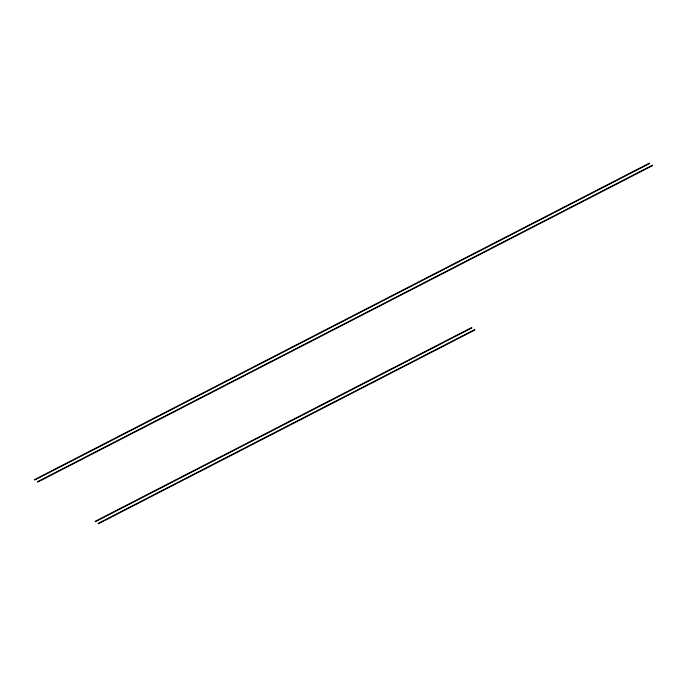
<?xml version="1.0" encoding="UTF-8"?>
<svg xmlns="http://www.w3.org/2000/svg" width="687" height="687" viewBox="0 0 687 687"><rect width="100%" height="100%" fill="white"/><g stroke="black" fill="none" stroke-linecap="round" stroke-linejoin="round"><path stroke-width="1.03" d="M649.224 163.223L34.35 479.715L34.779 480.007L649.653 163.515L649.224 163.223M652.221 165.284L37.347 481.776L37.776 482.068L652.65 165.576L652.221 165.284M471.514 327.613L94.978 521.424L95.407 521.716L471.943 327.905L471.514 327.613M474.511 329.674L97.983 523.485L98.404 523.777L474.94 329.966L474.511 329.674"/></g></svg>
